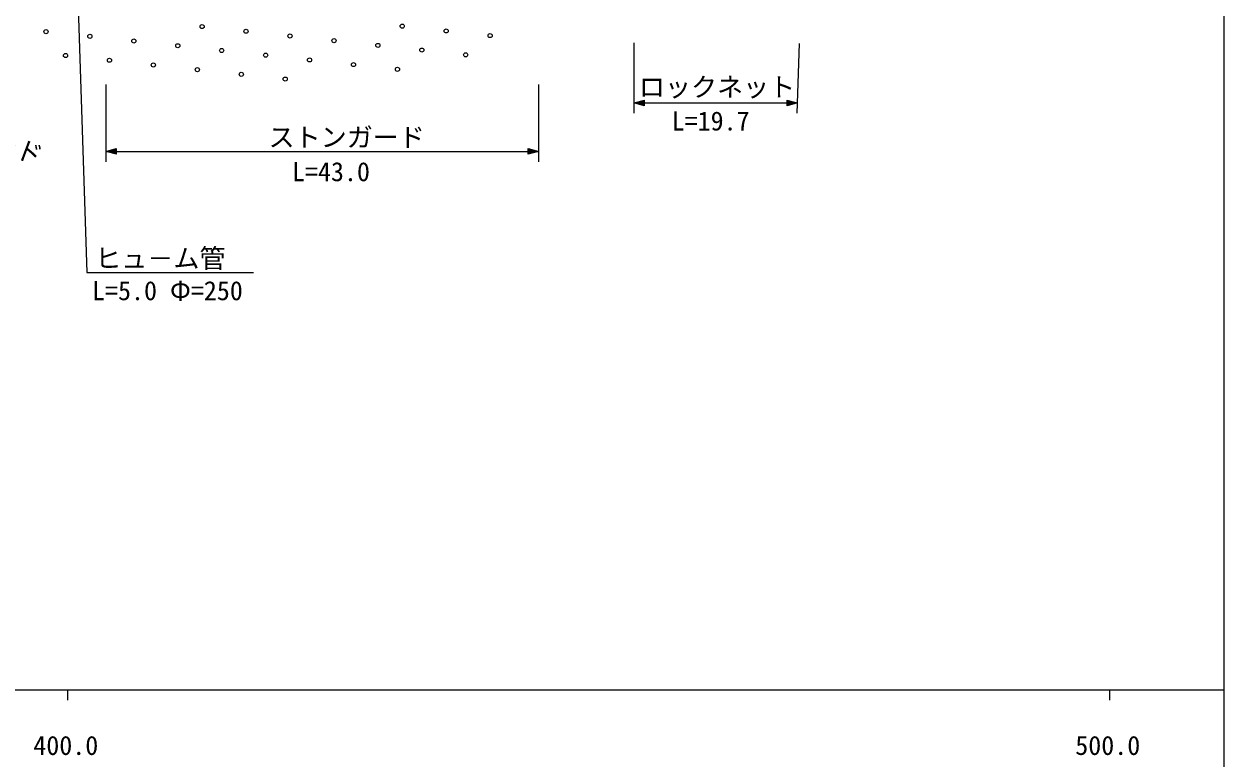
# Model space of a CAD drawing. Units: millimetres, scale not verified. Extents: x 40000 to 680000, y 20000 to 380000.
# Drawn here: x 463833 to 579000, y 198357 to 268867 of the extents above; entities that cross this region are included whole.
import ezdxf
from ezdxf.enums import TextEntityAlignment as Align

# ---------------------------------------------------------------- set-up
doc = ezdxf.new("R2010")
doc.units = ezdxf.units.MM
doc.header["$LTSCALE"] = 1000
for name, color, linetype, lineweight in [('S-BGD', 7, 'Continuous', 25), ('S-STR-HTXT', 7, 'Continuous', 13), ('S-TTL-BAND', 7, 'Continuous', 25)]:
    doc.layers.add(name, color=color, linetype=linetype, lineweight=lineweight)
doc.styles.add('ＭＳ ゴシック', font='')
doc.styles.get('ＭＳ ゴシック').set_extended_font_data('MS Gothic')

msp = doc.modelspace()

# ---------------------------------------------------------------- linework, layer by layer
at = {"layer": 'S-BGD'}
for centre in [(480929, 268623), (485146, 268171), (500134, 268659), (504350, 268207), (465941, 268136), (470158, 267684), (474374, 267233), (489362, 267720), (493579, 267268), (508567, 267755), (467819, 265842), (478591, 266781), (482807, 266329), (487024, 265877), (497795, 266816), (502012, 266364), (506228, 265912), (472036, 265390), (476252, 264938), (491240, 265425), (495457, 264973), (480469, 264486), (484685, 264035), (488902, 263583), (499673, 264522)]:
    msp.add_ellipse(centre, major_axis=(200, 0), ratio=0.981115, dxfattribs=at)
at = {"layer": 'S-STR-HTXT'}
for p, q in [((468627, 282577), (469852, 245024)), ((522356, 267056), (522356, 260317)), ((538046, 260305), (538246, 267002)), ((471690, 263050), (471690, 255660)), ((513232, 255660), (513232, 263050)), ((522356, 261298), (523356, 261573)), ((522636, 261298), (523316, 261494)), ((523316, 261494), (523316, 261102)), ((523356, 261573), (523356, 261023)), ((537076, 261023), (537076, 261573)), ((537076, 261573), (538076, 261298)), ((537116, 261102), (537116, 261494)), ((537116, 261494), (537796, 261298)), ((522356, 261298), (538076, 261298)), ((523356, 261023), (522356, 261298)), ((523316, 261102), (522636, 261298)), ((522796, 261298), (523276, 261416)), ((523276, 261180), (522796, 261298)), ((523036, 261298), (523236, 261337)), ((523236, 261259), (523036, 261298)), ((523236, 261337), (523236, 261259)), ((523276, 261416), (523276, 261180)), ((538076, 261298), (537076, 261023)), ((537796, 261298), (537116, 261102)), ((537156, 261180), (537156, 261416)), ((537156, 261416), (537636, 261298)), ((537636, 261298), (537156, 261180)), ((537196, 261259), (537196, 261337)), ((537196, 261337), (537396, 261298)), ((537396, 261298), (537196, 261259)), ((471690, 256641), (472689, 256915)), ((471969, 256641), (472649, 256837)), ((472649, 256837), (472649, 256445)), ((472689, 256915), (472689, 256366)), ((512232, 256366), (512232, 256915)), ((512232, 256915), (513232, 256641)), ((512272, 256445), (512272, 256837)), ((512272, 256837), (512952, 256641)), ((471690, 256641), (513232, 256641)), ((472689, 256366), (471690, 256641)), ((472649, 256445), (471969, 256641)), ((472129, 256641), (472609, 256758)), ((472609, 256523), (472129, 256641)), ((472369, 256641), (472569, 256680)), ((472569, 256602), (472369, 256641)), ((472569, 256680), (472569, 256602)), ((472609, 256758), (472609, 256523)), ((513232, 256641), (512232, 256366)), ((512952, 256641), (512272, 256445)), ((512312, 256523), (512312, 256758)), ((512312, 256758), (512792, 256641)), ((512792, 256641), (512312, 256523)), ((512352, 256602), (512352, 256680)), ((512352, 256680), (512552, 256641)), ((512552, 256641), (512352, 256602)), ((469852, 245024), (485865, 245024))]:
    msp.add_line(p, q, dxfattribs=at)
at = {"layer": 'S-TTL-BAND'}
for p, q in [((579000, 20000), (579000, 370000)), ((40000, 205000), (579000, 205000)), ((468000, 205000), (468000, 204000)), ((568000, 205000), (568000, 204000))]:
    msp.add_line(p, q, dxfattribs=at)

# ---------------------------------------------------------------- texts
at = {"layer": 'S-STR-HTXT', "style": 'ＭＳ ゴシック'}
for s, p in [('ロックネット', (522848, 261352)), ('L=19.7', (525990, 258100)), ('ストンガード', (487306, 256541)), ('L=43.0', (489552, 253236)), ('ヒュ－ム管', (470669, 244924)), ('L=5.0 Φ=250', (470363, 241820))]:
    msp.add_text(s, height=1833, dxfattribs=at).set_placement(p, align=Align.BOTTOM_LEFT)
msp.add_text('ストンガード', height=1833, rotation=339.363, dxfattribs=at).set_placement((450969, 260046), align=Align.BOTTOM_LEFT)
at = {"layer": 'S-TTL-BAND', "style": 'ＭＳ ゴシック'}
for s, p in [('400.0', (467844, 198195)), ('500.0', (567844, 198195))]:
    msp.add_text(s, height=1833, dxfattribs=at).set_placement(p, align=Align.BOTTOM_CENTER)

doc.saveas('drawing.dxf')
